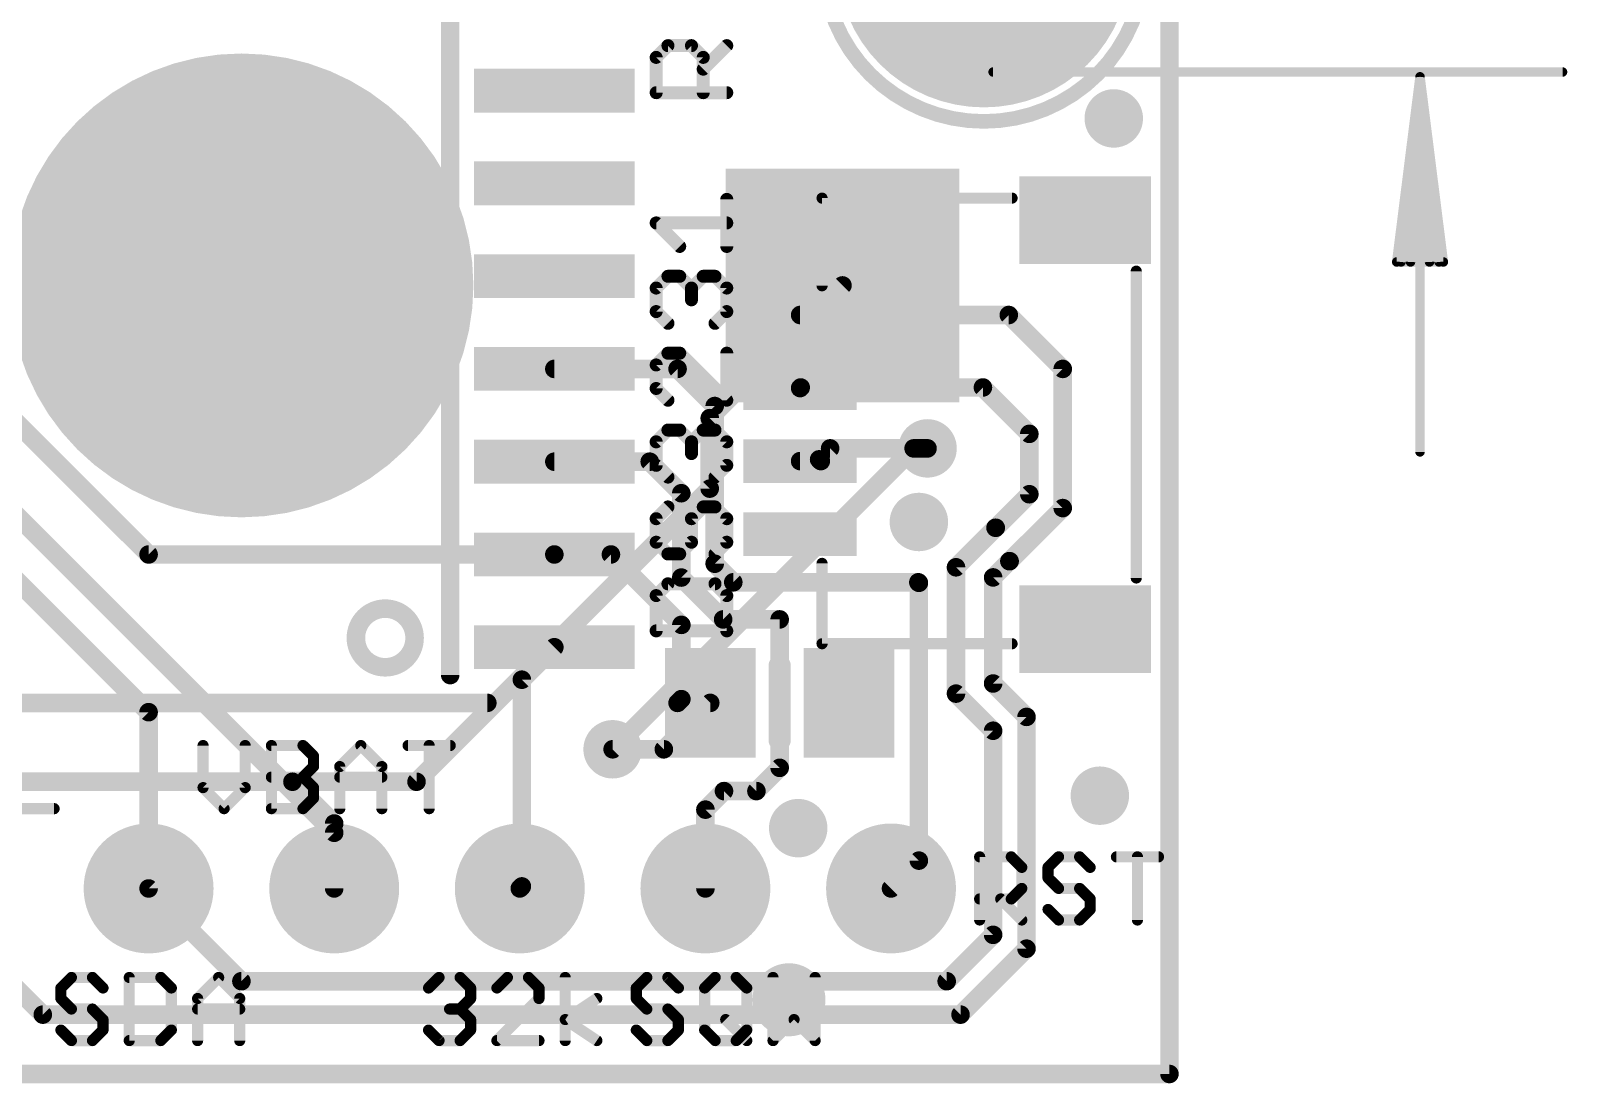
# Model space of a CAD drawing. Extents: x -6.3 to 30.8, y -0.1 to 25.2.
# Drawn here: x 9.82 to 30.84, y -0.13 to 14.28 of the extents above; entities that cross this region are included whole.
import ezdxf

# ---------------------------------------------------------------- set-up
doc = ezdxf.new("R2010")
doc.units = 0
for name, color, linetype in [('1', 12, 'CONTINUOUS'), ('16', 132, 'CONTINUOUS'), ('17', 110, 'CONTINUOUS'), ('18', 110, 'CONTINUOUS'), ('21', 40, 'CONTINUOUS'), ('47', 253, 'CONTINUOUS')]:
    doc.layers.add(name, color=color, linetype=linetype)

# ---------------------------------------------------------------- blocks, each defined once
blk = doc.blocks.new('RECT')
blk.add_solid([(-0.5, -0.5), (0.5, -0.5), (-0.5, 0.5), (0.5, 0.5)])
blk = doc.blocks.new('PIE')
at = {"const_width": 0.5}
blk.add_lwpolyline([(0, -0.25, 1), (0, 0.25, 1), (0, -0.25)], format="xyb", dxfattribs=at)
blk = doc.blocks.new('ROUNDP')
at = {"const_width": 0.5}
blk.add_lwpolyline([(0, -0.25, 1), (0, 0.25, 1), (0, -0.25)], format="xyb", dxfattribs=at)
blk = doc.blocks.new('ROUNDV')
at = {"const_width": 0.5}
blk.add_lwpolyline([(0, -0.25, 1), (0, 0.25, 1), (0, -0.25)], format="xyb", dxfattribs=at)

msp = doc.modelspace()

# ---------------------------------------------------------------- linework, layer by layer
at = {"layer": '1', "const_width": 0.254}
for points in [[(25.4, 17.78), (25.4, 0)], [(20.346, 10.39), (23.2015, 10.39)], [(23.2015, 10.39), (23.9395, 9.652)], [(16.9825, 9.652), (18.669, 9.652)], [(18.669, 9.652), (19.177, 9.144)], [(23.9395, 9.652), (23.9395, 7.747)], [(20.354, 9.398), (20.346, 9.39)], [(22.8473, 9.398), (20.354, 9.398)], [(23.4823, 8.763), (22.8473, 9.398)], [(19.177, 9.144), (19.177, 6.985)], [(11.43, 7.112), (9.525, 9.017)], [(23.4823, 7.9364), (23.4823, 8.763)], [(20.7561, 8.5641), (20.6058, 8.4138)], [(20.7561, 8.5641), (22.0896, 8.5641)], [(8.89, 8.382), (13.97, 3.302)], [(16.9825, 8.382), (18.288, 8.382)], [(18.288, 8.382), (18.7198, 7.9502)], [(20.346, 8.39), (20.6295, 8.39)], [(20.6295, 8.39), (20.6058, 8.4138)], [(18.7198, 7.9502), (18.7198, 6.7956)], [(23.0233, 7.4774), (23.4823, 7.9364)], [(23.9395, 7.747), (23.2127, 7.0202)], [(22.479, 6.9366), (23.0198, 7.4774)], [(23.0198, 7.4774), (23.0233, 7.4774)], [(9.271, 7.112), (11.43, 4.953)], [(16.9825, 7.112), (11.43, 7.112)], [(16.9825, 7.112), (17.7568, 7.112)], [(17.7568, 7.112), (18.7209, 6.1479)], [(19.177, 6.985), (19.431, 6.731)], [(22.479, 5.207), (22.479, 6.9366)], [(23.2092, 7.0202), (22.987, 6.798)], [(23.2127, 7.0202), (23.2092, 7.0202)], [(18.7198, 6.7956), (19.2924, 6.223)], [(19.431, 6.731), (21.964, 6.731)], [(21.971, 6.724), (21.964, 6.731)], [(21.971, 6.724), (21.971, 2.921)], [(22.987, 6.798), (22.987, 5.3456)], [(19.2924, 6.223), (20.066, 6.223)], [(20.066, 6.223), (20.066, 4.191)], [(18.7209, 6.1479), (18.7209, 5.1319)], [(16.9825, 5.842), (16.538, 5.3975)], [(16.538, 5.3975), (16.538, 2.568)], [(22.987, 5.3456), (23.4442, 4.8884)], [(18.7209, 5.1319), (18.669, 5.08)], [(22.987, 4.699), (22.479, 5.207)], [(11.43, 4.953), (11.43, 2.54)], [(19.116, 5.08), (18.481, 4.445)], [(19.116, 5.08), (18.669, 5.08)], [(23.4442, 4.8884), (23.4442, 1.7156)], [(22.987, 1.905), (22.987, 4.699)], [(18.481, 4.445), (17.78, 4.445)], [(20.066, 4.191), (19.7478, 3.8728)], [(19.05, 3.6188), (19.304, 3.8728)], [(19.7478, 3.8728), (19.304, 3.8728)], [(19.05, 2.54), (19.05, 3.6188)], [(13.97, 3.302), (13.97, 2.54)], [(21.971, 2.921), (21.59, 2.54)], [(11.43, 2.54), (12.7, 1.27)], [(16.538, 2.568), (16.51, 2.54)], [(9.9822, 0.8128), (8.89, 1.905)], [(22.352, 1.27), (22.987, 1.905)], [(23.4442, 1.7156), (22.5414, 0.8128)], [(12.7, 1.27), (22.352, 1.27)], [(22.5414, 0.8128), (9.9822, 0.8128)], [(25.4, 0), (0, 0)]]:
    msp.add_lwpolyline(points, dxfattribs=at)
at = {"layer": '1', "const_width": 0.127}
for points in [[(20.346, 10.4535, 1), (20.346, 10.3265)], [(23.2464, 10.4349, 1), (23.1566, 10.3451)], [(23.2015, 10.3265, 1), (23.2015, 10.4535)], [(16.9825, 9.7155, 1), (16.9825, 9.5885)], [(18.7139, 9.6969, 1), (18.6241, 9.6071)], [(18.669, 9.5885, 1), (18.669, 9.7155)], [(24.003, 9.652, 1), (23.876, 9.652)], [(23.8946, 9.6071, 1), (23.9844, 9.6969)], [(20.3011, 9.4349, 1), (20.3909, 9.3451)], [(20.354, 9.4615, 1), (20.354, 9.3345)], [(20.3989, 9.3531, 1), (20.3091, 9.4429)], [(22.8922, 9.4429, 1), (22.8024, 9.3531)], [(22.8473, 9.3345, 1), (22.8473, 9.4615)], [(19.2405, 9.144, 1), (19.1135, 9.144)], [(19.1321, 9.0991, 1), (19.2219, 9.1889)], [(23.5458, 8.763, 1), (23.4188, 8.763)], [(23.4374, 8.7181, 1), (23.5272, 8.8079)], [(20.7561, 8.6276, 1), (20.7561, 8.5006)], [(20.801, 8.5192, 1), (20.7112, 8.609)], [(22.0896, 8.5006, 1), (22.0896, 8.6276)], [(16.9825, 8.4455, 1), (16.9825, 8.3185)], [(18.3329, 8.4269, 1), (18.2431, 8.3371)], [(18.288, 8.3185, 1), (18.288, 8.4455)], [(20.346, 8.4535, 1), (20.346, 8.3265)], [(20.6507, 8.4587, 1), (20.5608, 8.3688)], [(20.5608, 8.4587, 1), (20.6507, 8.3688)], [(20.5846, 8.3451, 1), (20.6744, 8.4349)], [(20.6295, 8.3265, 1), (20.6295, 8.4535)], [(18.7833, 7.9502, 1), (18.6563, 7.9502)], [(18.6749, 7.9053, 1), (18.7647, 7.9951)], [(23.4188, 7.9364, 1), (23.5458, 7.9364)], [(23.5272, 7.8915, 1), (23.4374, 7.9813)], [(23.876, 7.747, 1), (24.003, 7.747)], [(23.9844, 7.7021, 1), (23.8946, 7.7919)], [(23.0198, 7.5409, 1), (23.0198, 7.4139)], [(22.9784, 7.5223, 1), (23.0682, 7.4325)], [(23.0647, 7.4325, 1), (22.9749, 7.5223)], [(23.0233, 7.4139, 1), (23.0233, 7.5409)], [(11.43, 7.1755, 1), (11.43, 7.0485)], [(11.3851, 7.0671, 1), (11.4749, 7.1569)], [(16.9825, 7.1755, 1), (16.9825, 7.0485)], [(16.9825, 7.0485, 1), (16.9825, 7.1755)], [(17.8017, 7.1569, 1), (17.7119, 7.0671)], [(17.7568, 7.0485, 1), (17.7568, 7.1755)], [(19.2219, 7.0299, 1), (19.1321, 6.9401)], [(19.1135, 6.985, 1), (19.2405, 6.985)], [(22.5425, 6.9366, 1), (22.4155, 6.9366)], [(22.4341, 6.9815, 1), (22.5239, 6.8917)], [(23.2092, 7.0837, 1), (23.2092, 6.9567)], [(23.1678, 7.0651, 1), (23.2576, 6.9753)], [(23.2541, 6.9753, 1), (23.1643, 7.0651)], [(23.2127, 6.9567, 1), (23.2127, 7.0837)], [(18.7647, 6.8405, 1), (18.6749, 6.7507)], [(18.6563, 6.7956, 1), (18.7833, 6.7956)], [(19.431, 6.7945, 1), (19.431, 6.6675)], [(19.3861, 6.6861, 1), (19.4759, 6.7759)], [(22.0089, 6.7759, 1), (21.9191, 6.6861)], [(22.0345, 6.724, 1), (21.9075, 6.724)], [(21.9261, 6.6791, 1), (22.0159, 6.7689)], [(21.964, 6.6675, 1), (21.964, 6.7945)], [(23.0505, 6.798, 1), (22.9235, 6.798)], [(22.9421, 6.8429, 1), (23.0319, 6.7531)], [(19.2924, 6.2865, 1), (19.2924, 6.1595)], [(19.2475, 6.1781, 1), (19.3373, 6.2679)], [(20.1295, 6.223, 1), (20.0025, 6.223)], [(20.066, 6.1595, 1), (20.066, 6.2865)], [(18.7844, 6.1479, 1), (18.6574, 6.1479)], [(18.676, 6.103, 1), (18.7658, 6.1928)], [(17.0274, 5.7971, 1), (16.9376, 5.8869)], [(16.6015, 5.3975, 1), (16.4745, 5.3975)], [(16.4931, 5.4424, 1), (16.5829, 5.3526)], [(23.0319, 5.3905, 1), (22.9421, 5.3007)], [(18.7658, 5.087, 1), (18.676, 5.1768)], [(22.5239, 5.2519, 1), (22.4341, 5.1621)], [(22.4155, 5.207, 1), (22.5425, 5.207)], [(22.9235, 5.3456, 1), (23.0505, 5.3456)], [(11.4935, 4.953, 1), (11.3665, 4.953)], [(11.3851, 4.9081, 1), (11.4749, 4.9979)], [(18.669, 5.1435, 1), (18.669, 5.0165)], [(18.6241, 5.1249, 1), (18.7139, 5.0351)], [(18.6574, 5.1319, 1), (18.7844, 5.1319)], [(19.1609, 5.0351, 1), (19.0711, 5.1249)], [(19.116, 5.0165, 1), (19.116, 5.1435)], [(23.5077, 4.8884, 1), (23.3807, 4.8884)], [(23.3993, 4.8435, 1), (23.4891, 4.9333)], [(23.0505, 4.699, 1), (22.9235, 4.699)], [(22.9421, 4.6541, 1), (23.0319, 4.7439)], [(17.78, 4.5085, 1), (17.78, 4.3815)], [(18.4361, 4.4899, 1), (18.5259, 4.4001)], [(18.481, 4.3815, 1), (18.481, 4.5085)], [(20.0025, 4.191, 1), (20.1295, 4.191)], [(20.1109, 4.1461, 1), (20.0211, 4.2359)], [(19.304, 3.9363, 1), (19.304, 3.8093)], [(19.3489, 3.8279, 1), (19.2591, 3.9177)], [(19.7478, 3.8093, 1), (19.7478, 3.9363)], [(19.7029, 3.9177, 1), (19.7927, 3.8279)], [(19.1135, 3.6188, 1), (18.9865, 3.6188)], [(19.0051, 3.6637, 1), (19.0949, 3.5739)], [(14.0335, 3.302, 1), (13.9065, 3.302)], [(13.9251, 3.2571, 1), (14.0149, 3.3469)], [(21.9075, 2.921, 1), (22.0345, 2.921)], [(22.0159, 2.8761, 1), (21.9261, 2.9659)], [(11.4749, 2.5849, 1), (11.3851, 2.4951)], [(11.3665, 2.54, 1), (11.4935, 2.54)], [(13.9065, 2.54, 1), (14.0335, 2.54)], [(16.4651, 2.5849, 1), (16.5549, 2.4951)], [(16.4745, 2.568, 1), (16.6015, 2.568)], [(16.5829, 2.5231, 1), (16.4931, 2.6129)], [(18.9865, 2.54, 1), (19.1135, 2.54)], [(21.5451, 2.5849, 1), (21.6349, 2.4951)], [(22.9235, 1.905, 1), (23.0505, 1.905)], [(23.0319, 1.8601, 1), (22.9421, 1.9499)], [(23.3807, 1.7156, 1), (23.5077, 1.7156)], [(23.4891, 1.6707, 1), (23.3993, 1.7605)], [(12.7, 1.3335, 1), (12.7, 1.2065)], [(12.6551, 1.2251, 1), (12.7449, 1.3149)], [(22.3071, 1.3149, 1), (22.3969, 1.2251)], [(22.352, 1.2065, 1), (22.352, 1.3335)], [(9.9822, 0.8763, 1), (9.9822, 0.7493)], [(9.9373, 0.7679, 1), (10.0271, 0.8577)], [(22.4965, 0.8577, 1), (22.5863, 0.7679)], [(22.5414, 0.7493, 1), (22.5414, 0.8763)], [(25.3365, 0, 1), (25.4635, 0)], [(25.4, -0.0635, 1), (25.4, 0.0635)]]:
    msp.add_lwpolyline(points, format="xyb", dxfattribs=at)
at = {"layer": '16', "const_width": 0.254}
for points in [[(25.4, 17.78), (25.4, 0)], [(20.9254, 10.795), (19.1091, 8.9787)], [(19.1091, 8.9787), (19.1091, 8.0133)], [(21.8991, 8.5641), (17.78, 4.445)], [(22.0896, 8.5641), (21.8991, 8.5641)], [(19.1091, 8.0133), (15.0964, 4.0005)], [(9.3345, 4.0005), (13.3985, 4.0005)], [(13.3985, 4.0005), (13.97, 3.429)], [(15.0964, 4.0005), (13.3985, 4.0005)], [(13.97, 3.429), (13.97, 2.54)], [(25.4, 0), (0, 0)]]:
    msp.add_lwpolyline(points, dxfattribs=at)
at = {"layer": '16', "const_width": 0.127}
for points in [[(20.9703, 10.7501, 1), (20.8805, 10.8399)], [(19.1726, 8.9787, 1), (19.0456, 8.9787)], [(19.0642, 9.0236, 1), (19.154, 8.9338)], [(21.8991, 8.6276, 1), (21.8991, 8.5006)], [(21.944, 8.5192, 1), (21.8542, 8.609)], [(22.0896, 8.5006, 1), (22.0896, 8.6276)], [(19.0456, 8.0133, 1), (19.1726, 8.0133)], [(19.154, 7.9684, 1), (19.0642, 8.0582)], [(17.7351, 4.4899, 1), (17.8249, 4.4001)], [(13.4434, 4.0454, 1), (13.3536, 3.9556)], [(13.3985, 4.064, 1), (13.3985, 3.937)], [(13.3985, 3.937, 1), (13.3985, 4.064)], [(15.0515, 4.0454, 1), (15.1413, 3.9556)], [(15.0964, 3.937, 1), (15.0964, 4.064)], [(14.0335, 3.429, 1), (13.9065, 3.429)], [(13.9251, 3.3841, 1), (14.0149, 3.4739)], [(13.9065, 2.54, 1), (14.0335, 2.54)], [(25.3365, 0, 1), (25.4635, 0)], [(25.4, -0.0635, 1), (25.4, 0.0635)]]:
    msp.add_lwpolyline(points, format="xyb", dxfattribs=at)
at = {"layer": '21'}
for points, const_width in [([(22.86, 13.04, 1), (22.86, 17.44, 1), (22.86, 13.04)], 0.2), ([(18.5371, 14.1218, 1), (18.5371, 14.0329)], 0.0889), ([(18.5685, 14.0459, 1), (18.5057, 14.1088)], 0.0889), ([(18.8905, 14.1088, 1), (18.8277, 14.0459)], 0.0889), ([(18.8591, 14.0329, 1), (18.8591, 14.1218)], 0.0889), ([(19.3735, 14.0459, 1), (19.3107, 14.1088)], 0.0889), ([(18.3446, 13.9478, 1), (18.4075, 13.8849)], 0.0889), ([(18.4205, 13.9163, 1), (18.3316, 13.9163)], 0.0889), ([(19.0645, 13.9163, 1), (18.9756, 13.9163)], 0.0889), ([(18.9887, 13.8849, 1), (19.0515, 13.9478)], 0.0889), ([(18.9887, 13.7868, 1), (19.0515, 13.7239)], 0.0889), ([(18.3761, 13.4778, 1), (18.3761, 13.3889)], 0.0889), ([(18.3316, 13.4333, 1), (18.4205, 13.4333)], 0.0889), ([(18.9756, 13.4333, 1), (19.0645, 13.4333)], 0.0889), ([(19.3421, 13.3889, 1), (19.3421, 13.4778)], 0.0889), ([(19.3866, 11.9724, 1), (19.2977, 11.9724)], 0.0889), ([(20.6841, 11.99, 1), (20.6079, 11.99)], 0.0762), ([(20.646, 12.0281, 1), (20.646, 11.9519)], 0.0762), ([(23.246, 11.9519, 1), (23.246, 12.0281)], 0.0762), ([(18.4075, 11.6818, 1), (18.3446, 11.619)], 0.0889), ([(18.3761, 11.6949, 1), (18.3761, 11.606)], 0.0889), ([(19.3421, 11.606, 1), (19.3421, 11.6949)], 0.0889), ([(18.6667, 11.297, 1), (18.7295, 11.3598)], 0.0889), ([(19.2977, 11.3284, 1), (19.3866, 11.3284)], 0.0889), ([(18.5371, 10.9644, 1), (18.5371, 10.8755)], 0.0889), ([(18.5685, 10.8885, 1), (18.5057, 10.9514)], 0.0889), ([(18.7295, 10.9514, 1), (18.6667, 10.8885)], 0.0889), ([(18.6981, 10.8755, 1), (18.6981, 10.9644)], 0.0889), ([(19.0201, 10.9644, 1), (19.0201, 10.8755)], 0.0889), ([(19.0515, 10.8885, 1), (18.9887, 10.9514)], 0.0889), ([(19.2125, 10.9514, 1), (19.1497, 10.8885)], 0.0889), ([(19.1811, 10.8755, 1), (19.1811, 10.9644)], 0.0889), ([(24.9841, 10.99, 1), (24.9079, 10.99)], 0.0762), ([(18.3446, 10.7904, 1), (18.4075, 10.7275)], 0.0889), ([(18.4205, 10.759, 1), (18.3316, 10.759)], 0.0889), ([(18.9035, 10.759, 1), (18.8146, 10.759)], 0.0889), ([(18.8277, 10.7904, 1), (18.8905, 10.7275)], 0.0889), ([(18.8277, 10.7275, 1), (18.8905, 10.7904)], 0.0889), ([(19.3866, 10.759, 1), (19.2977, 10.759)], 0.0889), ([(19.3107, 10.7275, 1), (19.3735, 10.7904)], 0.0889), ([(20.6079, 10.79, 1), (20.6841, 10.79)], 0.0762), ([(18.4075, 10.4684, 1), (18.3446, 10.4055)], 0.0889), ([(18.8146, 10.5979, 1), (18.9035, 10.5979)], 0.0889), ([(19.3735, 10.4055, 1), (19.3107, 10.4684)], 0.0889), ([(18.3316, 10.4369, 1), (18.4205, 10.4369)], 0.0889), ([(18.5057, 10.2445, 1), (18.5685, 10.3074)], 0.0889), ([(19.1497, 10.3074, 1), (19.2125, 10.2445)], 0.0889), ([(19.2977, 10.4369, 1), (19.3866, 10.4369)], 0.0889), ([(18.5371, 9.9119, 1), (18.5371, 9.823)], 0.0889), ([(18.5685, 9.8361, 1), (18.5057, 9.8989)], 0.0889), ([(18.7295, 9.8989, 1), (18.6667, 9.8361)], 0.0889), ([(18.6981, 9.823, 1), (18.6981, 9.9119)], 0.0889), ([(19.3866, 9.8675, 1), (19.2977, 9.8675)], 0.0889), ([(18.4205, 9.7065, 1), (18.3316, 9.7065)], 0.0889), ([(18.3446, 9.7379, 1), (18.4075, 9.6751)], 0.0889), ([(18.4075, 9.4159, 1), (18.3446, 9.3531)], 0.0889), ([(18.3316, 9.3845, 1), (18.4205, 9.3845)], 0.0889), ([(18.5057, 9.1921, 1), (18.5685, 9.2549)], 0.0889), ([(19.2977, 9.2235, 1), (19.3866, 9.2235)], 0.0889), ([(19.3107, 9.1921, 1), (19.3735, 9.2549)], 0.0889), ([(18.5371, 8.8595, 1), (18.5371, 8.7706)], 0.0889), ([(18.5685, 8.7836, 1), (18.5057, 8.8465)], 0.0889), ([(18.7295, 8.8465, 1), (18.6667, 8.7836)], 0.0889), ([(18.6981, 8.7706, 1), (18.6981, 8.8595)], 0.0889), ([(19.0201, 8.8595, 1), (19.0201, 8.7706)], 0.0889), ([(19.0515, 8.7836, 1), (18.9887, 8.8465)], 0.0889), ([(19.2125, 8.8465, 1), (19.1497, 8.7836)], 0.0889), ([(19.1811, 8.7706, 1), (19.1811, 8.8595)], 0.0889), ([(18.3446, 8.6855, 1), (18.4075, 8.6226)], 0.0889), ([(18.4205, 8.654, 1), (18.3316, 8.654)], 0.0889), ([(18.9035, 8.654, 1), (18.8146, 8.654)], 0.0889), ([(18.8277, 8.6855, 1), (18.8905, 8.6226)], 0.0889), ([(18.8277, 8.6226, 1), (18.8905, 8.6855)], 0.0889), ([(19.3866, 8.654, 1), (19.2977, 8.654)], 0.0889), ([(19.3107, 8.6226, 1), (19.3735, 8.6855)], 0.0889), ([(18.4075, 8.3635, 1), (18.3446, 8.3006)], 0.0889), ([(18.8146, 8.493, 1), (18.9035, 8.493)], 0.0889), ([(19.3735, 8.3006, 1), (19.3107, 8.3635)], 0.0889), ([(18.3316, 8.332, 1), (18.4205, 8.332)], 0.0889), ([(18.5057, 8.1396, 1), (18.5685, 8.2025)], 0.0889), ([(19.1497, 8.2025, 1), (19.2125, 8.1396)], 0.0889), ([(19.2977, 8.332, 1), (19.3866, 8.332)], 0.0889), ([(18.5685, 7.7311, 1), (18.5057, 7.794)], 0.0889), ([(19.0201, 7.807, 1), (19.0201, 7.7181)], 0.0889), ([(19.0515, 7.7311, 1), (18.9887, 7.794)], 0.0889), ([(19.2125, 7.794, 1), (19.1497, 7.7311)], 0.0889), ([(19.1811, 7.7181, 1), (19.1811, 7.807)], 0.0889), ([(18.3446, 7.633, 1), (18.4075, 7.5701)], 0.0889), ([(18.4205, 7.6016, 1), (18.3316, 7.6016)], 0.0889), ([(18.9035, 7.6016, 1), (18.8146, 7.6016)], 0.0889), ([(18.8277, 7.633, 1), (18.8905, 7.5701)], 0.0889), ([(19.3866, 7.6016, 1), (19.2977, 7.6016)], 0.0889), ([(19.3107, 7.5701, 1), (19.3735, 7.633)], 0.0889), ([(18.4075, 7.311, 1), (18.3446, 7.2481)], 0.0889), ([(18.8905, 7.2481, 1), (18.8277, 7.311)], 0.0889), ([(19.3735, 7.2481, 1), (19.3107, 7.311)], 0.0889), ([(18.3316, 7.2796, 1), (18.4205, 7.2796)], 0.0889), ([(18.5371, 7.163, 1), (18.5371, 7.0741)], 0.0889), ([(18.5057, 7.0871, 1), (18.5685, 7.15)], 0.0889), ([(18.6667, 7.15, 1), (18.7295, 7.0871)], 0.0889), ([(18.6981, 7.0741, 1), (18.6981, 7.163)], 0.0889), ([(18.8146, 7.2796, 1), (18.9035, 7.2796)], 0.0889), ([(19.1497, 7.15, 1), (19.2125, 7.0871)], 0.0889), ([(19.2977, 7.2796, 1), (19.3866, 7.2796)], 0.0889), ([(20.6841, 6.99, 1), (20.6079, 6.99)], 0.0762), ([(18.5371, 6.7546, 1), (18.5371, 6.6657)], 0.0889), ([(18.5685, 6.6787, 1), (18.5057, 6.7415)], 0.0889), ([(19.2125, 6.7415, 1), (19.1497, 6.6787)], 0.0889), ([(19.1811, 6.6657, 1), (19.1811, 6.7546)], 0.0889), ([(24.9079, 6.79, 1), (24.9841, 6.79)], 0.0762), ([(18.4205, 6.5491, 1), (18.3316, 6.5491)], 0.0889), ([(18.3446, 6.5805, 1), (18.4075, 6.5177)], 0.0889), ([(19.3866, 6.5491, 1), (19.2977, 6.5491)], 0.0889), ([(19.3107, 6.5177, 1), (19.3735, 6.5805)], 0.0889), ([(14.6685, 5.5674, 1), (14.6685, 6.3706, 1), (14.6685, 5.5674)], 0.254), ([(18.3761, 6.1106, 1), (18.3761, 6.0217)], 0.0889), ([(18.3316, 6.0661, 1), (18.4205, 6.0661)], 0.0889), ([(19.2977, 6.0661, 1), (19.3866, 6.0661)], 0.0889), ([(19.3421, 6.0217, 1), (19.3421, 6.1106)], 0.0889), ([(20.646, 5.9281, 1), (20.646, 5.8519)], 0.0762), ([(20.6079, 5.89, 1), (20.6841, 5.89)], 0.0762), ([(23.246, 5.8519, 1), (23.246, 5.9281)], 0.0762), ([(20.1422, 5.588, 1), (19.9898, 5.588)], 0.1524), ([(15.494, 5.461, 1), (15.621, 5.461)], 0.127), ([(16.0655, 5.0165, 1), (16.0655, 5.1435)], 0.127), ([(19.9898, 4.572, 1), (20.1422, 4.572)], 0.1524), ([(12.2133, 4.4965, 1), (12.1371, 4.4965)], 0.0762), ([(12.7895, 4.4965, 1), (12.7133, 4.4965)], 0.0762), ([(13.1488, 4.4965, 1), (13.0726, 4.4965)], 0.0762), ([(13.1107, 4.5346, 1), (13.1107, 4.4584)], 0.0762), ([(13.5698, 4.5235, 1), (13.5159, 4.4696)], 0.0762), ([(13.5429, 4.4584, 1), (13.5429, 4.5346)], 0.0762), ([(13.725, 4.3525, 1), (13.6488, 4.3525)], 0.0762), ([(13.66, 4.3255, 1), (13.7138, 4.3794)], 0.0762), ([(14.3613, 4.5235, 1), (14.3074, 4.4696)], 0.0762), ([(14.3613, 4.4696, 1), (14.3074, 4.5235)], 0.0762), ([(14.9817, 4.5346, 1), (14.9817, 4.4584)], 0.0762), ([(15.3079, 4.4965, 1), (15.2317, 4.4965)], 0.0762), ([(15.5579, 4.4584, 1), (15.5579, 4.5346)], 0.0762), ([(13.6488, 4.2084, 1), (13.725, 4.2084)], 0.0762), ([(13.7138, 4.1815, 1), (13.66, 4.2354)], 0.0762), ([(14.0843, 4.2084, 1), (14.0081, 4.2084)], 0.0762), ([(14.0193, 4.2354, 1), (14.0731, 4.1815)], 0.0762), ([(14.6605, 4.2084, 1), (14.5843, 4.2084)], 0.0762), ([(14.5955, 4.1815, 1), (14.6494, 4.2354)], 0.0762), ([(12.2021, 3.9473, 1), (12.1482, 3.8934)], 0.0762), ([(12.7783, 3.8934, 1), (12.7244, 3.9473)], 0.0762), ([(13.1107, 4.1025, 1), (13.1107, 4.0263)], 0.0762), ([(13.5698, 4.0913, 1), (13.5159, 4.0374)], 0.0762), ([(13.5159, 4.0913, 1), (13.5698, 4.0374)], 0.0762), ([(13.5429, 4.0263, 1), (13.5429, 4.1025)], 0.0762), ([(13.725, 3.9203, 1), (13.6488, 3.9203)], 0.0762), ([(14.0462, 4.1025, 1), (14.0462, 4.0263)], 0.0762), ([(14.6224, 4.0263, 1), (14.6224, 4.1025)], 0.0762), ([(12.1371, 3.9203, 1), (12.2133, 3.9203)], 0.0762), ([(12.7133, 3.9203, 1), (12.7895, 3.9203)], 0.0762), ([(13.6488, 3.7763, 1), (13.725, 3.7763)], 0.0762), ([(13.66, 3.8934, 1), (13.7138, 3.9473)], 0.0762), ([(13.7138, 3.7493, 1), (13.66, 3.8032)], 0.0762), ([(10.1372, 3.5941, 1), (10.1372, 3.6703)], 0.0762), ([(12.4363, 3.6591, 1), (12.4902, 3.6053)], 0.0762), ([(12.4363, 3.6053, 1), (12.4902, 3.6591)], 0.0762), ([(13.1107, 3.6703, 1), (13.1107, 3.5941)], 0.0762), ([(13.0726, 3.6322, 1), (13.1488, 3.6322)], 0.0762), ([(13.5159, 3.6591, 1), (13.5698, 3.6053)], 0.0762), ([(13.5429, 3.5941, 1), (13.5429, 3.6703)], 0.0762), ([(14.0081, 3.6322, 1), (14.0843, 3.6322)], 0.0762), ([(14.5843, 3.6322, 1), (14.6605, 3.6322)], 0.0762), ([(15.2317, 3.6322, 1), (15.3079, 3.6322)], 0.0762), ([(22.841, 2.9725, 1), (22.7648, 2.9725)], 0.0762), ([(22.8029, 3.0106, 1), (22.8029, 2.9344)], 0.0762), ([(23.262, 2.9995, 1), (23.2081, 2.9456)], 0.0762), ([(23.2351, 2.9344, 1), (23.2351, 3.0106)], 0.0762), ([(23.8825, 3.0106, 1), (23.8825, 2.9344)], 0.0762), ([(23.9094, 2.9456, 1), (23.8556, 2.9995)], 0.0762), ([(24.1976, 2.9995, 1), (24.1437, 2.9456)], 0.0762), ([(24.1706, 2.9344, 1), (24.1706, 3.0106)], 0.0762), ([(24.674, 3.0106, 1), (24.674, 2.9344)], 0.0762), ([(25.0002, 2.9725, 1), (24.924, 2.9725)], 0.0762), ([(25.2502, 2.9344, 1), (25.2502, 3.0106)], 0.0762), ([(23.4172, 2.8285, 1), (23.341, 2.8285)], 0.0762), ([(23.3522, 2.8015, 1), (23.4061, 2.8554)], 0.0762), ([(23.7765, 2.8285, 1), (23.7003, 2.8285)], 0.0762), ([(23.7115, 2.8554, 1), (23.7654, 2.8015)], 0.0762), ([(23.7654, 2.7114, 1), (23.7115, 2.6575)], 0.0762), ([(24.2877, 2.8015, 1), (24.3416, 2.8554)], 0.0762), ([(23.341, 2.5404, 1), (23.4172, 2.5404)], 0.0762), ([(23.4061, 2.5134, 1), (23.3522, 2.5673)], 0.0762), ([(23.7003, 2.6844, 1), (23.7765, 2.6844)], 0.0762), ([(23.8825, 2.5785, 1), (23.8825, 2.5023)], 0.0762), ([(23.8556, 2.5134, 1), (23.9094, 2.5673)], 0.0762), ([(24.1976, 2.5673, 1), (24.1437, 2.5134)], 0.0762), ([(24.1706, 2.5023, 1), (24.1706, 2.5785)], 0.0762), ([(22.8029, 2.4344, 1), (22.8029, 2.3582)], 0.0762), ([(23.118, 2.4233, 1), (23.0641, 2.3694)], 0.0762), ([(23.2081, 2.4233, 1), (23.262, 2.3694)], 0.0762), ([(23.2351, 2.3582, 1), (23.2351, 2.4344)], 0.0762), ([(23.7654, 2.2792, 1), (23.7115, 2.2253)], 0.0762), ([(24.3528, 2.3963, 1), (24.2766, 2.3963)], 0.0762), ([(24.2877, 2.3694, 1), (24.3416, 2.4233)], 0.0762), ([(24.3416, 2.2253, 1), (24.2877, 2.2792)], 0.0762), ([(22.7648, 2.1082, 1), (22.841, 2.1082)], 0.0762), ([(23.3522, 2.0813, 1), (23.4061, 2.1351)], 0.0762), ([(23.8825, 2.1463, 1), (23.8825, 2.0701)], 0.0762), ([(23.8556, 2.0813, 1), (23.9094, 2.1351)], 0.0762), ([(24.1437, 2.1351, 1), (24.1976, 2.0813)], 0.0762), ([(24.1706, 2.0701, 1), (24.1706, 2.1463)], 0.0762), ([(24.2766, 2.2523, 1), (24.3528, 2.2523)], 0.0762), ([(24.924, 2.1082, 1), (25.0002, 2.1082)], 0.0762), ([(10.374, 1.3596, 1), (10.374, 1.2834)], 0.0762), ([(10.4009, 1.2946, 1), (10.347, 1.3485)], 0.0762), ([(10.689, 1.3485, 1), (10.6351, 1.2946)], 0.0762), ([(10.6621, 1.2834, 1), (10.6621, 1.3596)], 0.0762), ([(11.2035, 1.3215, 1), (11.1273, 1.3215)], 0.0762), ([(11.1654, 1.3596, 1), (11.1654, 1.2834)], 0.0762), ([(11.6246, 1.3485, 1), (11.5707, 1.2946)], 0.0762), ([(11.5976, 1.2834, 1), (11.5976, 1.3596)], 0.0762), ([(12.416, 1.3485, 1), (12.3621, 1.2946)], 0.0762), ([(12.416, 1.2946, 1), (12.3621, 1.3485)], 0.0762), ([(15.4049, 1.3596, 1), (15.4049, 1.2834)], 0.0762), ([(15.4319, 1.2946, 1), (15.378, 1.3485)], 0.0762), ([(15.72, 1.3485, 1), (15.6661, 1.2946)], 0.0762), ([(15.6931, 1.2834, 1), (15.6931, 1.3596)], 0.0762), ([(16.3405, 1.3596, 1), (16.3405, 1.2834)], 0.0762), ([(16.3674, 1.2946, 1), (16.3135, 1.3485)], 0.0762), ([(16.6555, 1.3485, 1), (16.6016, 1.2946)], 0.0762), ([(16.6286, 1.2834, 1), (16.6286, 1.3596)], 0.0762), ([(17.17, 1.3215, 1), (17.0938, 1.3215)], 0.0762), ([(18.248, 1.3596, 1), (18.248, 1.2834)], 0.0762), ([(18.2749, 1.2946, 1), (18.221, 1.3485)], 0.0762), ([(18.563, 1.3485, 1), (18.5091, 1.2946)], 0.0762), ([(18.5361, 1.2834, 1), (18.5361, 1.3596)], 0.0762), ([(19.1835, 1.3596, 1), (19.1835, 1.2834)], 0.0762), ([(19.2104, 1.2946, 1), (19.1566, 1.3485)], 0.0762), ([(19.4986, 1.3485, 1), (19.4447, 1.2946)], 0.0762), ([(19.4716, 1.2834, 1), (19.4716, 1.3596)], 0.0762), ([(20.0131, 1.3215, 1), (19.9369, 1.3215)], 0.0762), ([(20.5893, 1.3215, 1), (20.5131, 1.3215)], 0.0762), ([(10.268, 1.1775, 1), (10.1918, 1.1775)], 0.0762), ([(10.203, 1.2044, 1), (10.2569, 1.1505)], 0.0762), ([(10.2569, 1.0604, 1), (10.203, 1.0065)], 0.0762), ([(10.1918, 1.0334, 1), (10.268, 1.0334)], 0.0762), ([(10.7792, 1.1505, 1), (10.8331, 1.2044)], 0.0762), ([(11.7798, 1.1775, 1), (11.7036, 1.1775)], 0.0762), ([(11.7147, 1.1505, 1), (11.7686, 1.2044)], 0.0762), ([(12.074, 1.0604, 1), (12.1279, 1.0065)], 0.0762), ([(12.1391, 1.0334, 1), (12.0629, 1.0334)], 0.0762), ([(12.7153, 1.0334, 1), (12.6391, 1.0334)], 0.0762), ([(12.6502, 1.0065, 1), (12.7041, 1.0604)], 0.0762), ([(15.2339, 1.2044, 1), (15.2878, 1.1505)], 0.0762), ([(15.8752, 1.1775, 1), (15.799, 1.1775)], 0.0762), ([(15.799, 1.0334, 1), (15.8752, 1.0334)], 0.0762), ([(15.8102, 1.1505, 1), (15.864, 1.2044)], 0.0762), ([(15.864, 1.0065, 1), (15.8102, 1.0604)], 0.0762), ([(16.1695, 1.2044, 1), (16.2233, 1.1505)], 0.0762), ([(16.8107, 1.1775, 1), (16.7345, 1.1775)], 0.0762), ([(16.7345, 1.0334, 1), (16.8107, 1.0334)], 0.0762), ([(16.7457, 1.1505, 1), (16.7996, 1.2044)], 0.0762), ([(16.7996, 1.0065, 1), (16.7457, 1.0604)], 0.0762), ([(17.5852, 1.0017, 1), (17.543, 1.0651)], 0.0762), ([(18.142, 1.1775, 1), (18.0658, 1.1775)], 0.0762), ([(18.077, 1.2044, 1), (18.1309, 1.1505)], 0.0762), ([(18.1309, 1.0604, 1), (18.077, 1.0065)], 0.0762), ([(18.0658, 1.0334, 1), (18.142, 1.0334)], 0.0762), ([(18.6532, 1.1505, 1), (18.7071, 1.2044)], 0.0762), ([(19.0775, 1.1775, 1), (19.0013, 1.1775)], 0.0762), ([(19.0125, 1.2044, 1), (19.0664, 1.1505)], 0.0762), ([(19.6538, 1.1775, 1), (19.5776, 1.1775)], 0.0762), ([(19.5887, 1.1505, 1), (19.6426, 1.2044)], 0.0762), ([(10.374, 0.9275, 1), (10.374, 0.8513)], 0.0762), ([(10.347, 0.8624, 1), (10.4009, 0.9163)], 0.0762), ([(10.689, 0.9163, 1), (10.6351, 0.8624)], 0.0762), ([(10.6621, 0.8513, 1), (10.6621, 0.9275)], 0.0762), ([(12.101, 0.9275, 1), (12.101, 0.8513)], 0.0762), ([(12.6772, 0.8513, 1), (12.6772, 0.9275)], 0.0762), ([(15.549, 0.9275, 1), (15.549, 0.8513)], 0.0762), ([(15.72, 0.9163, 1), (15.6661, 0.8624)], 0.0762), ([(15.6661, 0.9163, 1), (15.72, 0.8624)], 0.0762), ([(15.6931, 0.8513, 1), (15.6931, 0.9275)], 0.0762), ([(18.248, 0.9275, 1), (18.248, 0.8513)], 0.0762), ([(18.221, 0.8624, 1), (18.2749, 0.9163)], 0.0762), ([(18.563, 0.9163, 1), (18.5091, 0.8624)], 0.0762), ([(18.5361, 0.8513, 1), (18.5361, 0.9275)], 0.0762), ([(10.2569, 0.6282, 1), (10.203, 0.5743)], 0.0762), ([(10.8442, 0.7453, 1), (10.768, 0.7453)], 0.0762), ([(10.768, 0.6013, 1), (10.8442, 0.6013)], 0.0762), ([(10.7792, 0.7184, 1), (10.8331, 0.7723)], 0.0762), ([(10.8331, 0.5743, 1), (10.7792, 0.6282)], 0.0762), ([(11.7036, 0.6013, 1), (11.7798, 0.6013)], 0.0762), ([(11.7686, 0.5743, 1), (11.7147, 0.6282)], 0.0762), ([(15.2878, 0.6282, 1), (15.2339, 0.5743)], 0.0762), ([(15.8752, 0.7453, 1), (15.799, 0.7453)], 0.0762), ([(15.799, 0.6013, 1), (15.8752, 0.6013)], 0.0762), ([(15.8102, 0.7184, 1), (15.864, 0.7723)], 0.0762), ([(15.864, 0.5743, 1), (15.8102, 0.6282)], 0.0762), ([(17.1531, 0.777, 1), (17.1108, 0.7136)], 0.0762), ([(17.1108, 0.777, 1), (17.1531, 0.7136)], 0.0762), ([(18.1309, 0.6282, 1), (18.077, 0.5743)], 0.0762), ([(18.7182, 0.7453, 1), (18.642, 0.7453)], 0.0762), ([(18.642, 0.6013, 1), (18.7182, 0.6013)], 0.0762), ([(18.6532, 0.7184, 1), (18.7071, 0.7723)], 0.0762), ([(18.7071, 0.5743, 1), (18.6532, 0.6282)], 0.0762), ([(19.0664, 0.6282, 1), (19.0125, 0.5743)], 0.0762), ([(19.0013, 0.6013, 1), (19.0775, 0.6013)], 0.0762), ([(19.3545, 0.7723, 1), (19.3006, 0.7184)], 0.0762), ([(19.5776, 0.6013, 1), (19.6538, 0.6013)], 0.0762), ([(19.6426, 0.5743, 1), (19.5887, 0.6282)], 0.0762), ([(20.29, 0.7723, 1), (20.2361, 0.7184)], 0.0762), ([(20.29, 0.7184, 1), (20.2361, 0.7723)], 0.0762), ([(10.374, 0.4953, 1), (10.374, 0.4191)], 0.0762), ([(10.347, 0.4303, 1), (10.4009, 0.4841)], 0.0762), ([(10.6351, 0.4841, 1), (10.689, 0.4303)], 0.0762), ([(10.6621, 0.4191, 1), (10.6621, 0.4953)], 0.0762), ([(11.1654, 0.4953, 1), (11.1654, 0.4191)], 0.0762), ([(11.1273, 0.4572, 1), (11.2035, 0.4572)], 0.0762), ([(11.5707, 0.4841, 1), (11.6246, 0.4303)], 0.0762), ([(11.5976, 0.4191, 1), (11.5976, 0.4953)], 0.0762), ([(12.0629, 0.4572, 1), (12.1391, 0.4572)], 0.0762), ([(12.6391, 0.4572, 1), (12.7153, 0.4572)], 0.0762), ([(15.4049, 0.4953, 1), (15.4049, 0.4191)], 0.0762), ([(15.378, 0.4303, 1), (15.4319, 0.4841)], 0.0762), ([(15.6661, 0.4841, 1), (15.72, 0.4303)], 0.0762), ([(15.6931, 0.4191, 1), (15.6931, 0.4953)], 0.0762), ([(16.1964, 0.4953, 1), (16.1964, 0.4191)], 0.0762), ([(16.1695, 0.4841, 1), (16.2233, 0.4303)], 0.0762), ([(16.7726, 0.4191, 1), (16.7726, 0.4953)], 0.0762), ([(17.0938, 0.4572, 1), (17.17, 0.4572)], 0.0762), ([(17.543, 0.4255, 1), (17.5852, 0.4889)], 0.0762), ([(18.248, 0.4953, 1), (18.248, 0.4191)], 0.0762), ([(18.221, 0.4303, 1), (18.2749, 0.4841)], 0.0762), ([(18.5091, 0.4841, 1), (18.563, 0.4303)], 0.0762), ([(18.5361, 0.4191, 1), (18.5361, 0.4953)], 0.0762), ([(19.1835, 0.4953, 1), (19.1835, 0.4191)], 0.0762), ([(19.1566, 0.4303, 1), (19.2104, 0.4841)], 0.0762), ([(19.4447, 0.4841, 1), (19.4986, 0.4303)], 0.0762), ([(19.4716, 0.4191, 1), (19.4716, 0.4953)], 0.0762), ([(19.5887, 0.4303, 1), (19.6426, 0.4841)], 0.0762), ([(19.948, 0.4841, 1), (20.0019, 0.4303)], 0.0762), ([(19.9369, 0.4572, 1), (20.0131, 0.4572)], 0.0762), ([(20.5131, 0.4572, 1), (20.5893, 0.4572)], 0.0762), ([(20.5242, 0.4303, 1), (20.5781, 0.4841)], 0.0762)]:
    msp.add_lwpolyline(points, format="xyb", dxfattribs=dict(at, const_width=const_width))
for points, const_width in [([(15.5575, 5.461), (15.5575, 15.113)], 0.254), ([(18.3761, 13.9163), (18.5371, 14.0773)], 0.1778), ([(18.5371, 14.0773), (18.8591, 14.0773)], 0.1778), ([(18.8591, 14.0773), (19.0201, 13.9163)], 0.1778), ([(19.0201, 13.7553), (19.3421, 14.0773)], 0.1778), ([(18.3761, 13.4333), (18.3761, 13.9163)], 0.1778), ([(19.0201, 13.9163), (19.0201, 13.4333)], 0.1778), ([(19.3421, 13.4333), (18.3761, 13.4333)], 0.1778), ([(19.3421, 11.3284), (19.3421, 11.9724)], 0.1778), ([(20.646, 10.79), (20.646, 11.99)], 0.1524), ([(20.646, 11.99), (23.246, 11.99)], 0.1524), ([(18.6981, 11.3284), (18.3761, 11.6504)], 0.1778), ([(18.3761, 11.6504), (19.3421, 11.6504)], 0.1778), ([(18.3761, 10.759), (18.5371, 10.92)], 0.1778), ([(18.5371, 10.92), (18.6981, 10.92)], 0.1778), ([(18.6981, 10.92), (18.8591, 10.759)], 0.1778), ([(18.8591, 10.759), (19.0201, 10.92)], 0.1778), ([(19.0201, 10.92), (19.1811, 10.92)], 0.1778), ([(19.1811, 10.92), (19.3421, 10.759)], 0.1778), ([(24.946, 6.79), (24.946, 10.99)], 0.1524), ([(18.3761, 10.4369), (18.3761, 10.759)], 0.1778), ([(18.8591, 10.759), (18.8591, 10.5979)], 0.1778), ([(19.3421, 10.759), (19.3421, 10.4369)], 0.1778), ([(18.5371, 10.2759), (18.3761, 10.4369)], 0.1778), ([(19.3421, 10.4369), (19.1811, 10.2759)], 0.1778), ([(18.5371, 9.8675), (18.3761, 9.7065)], 0.1778), ([(18.6981, 9.8675), (18.5371, 9.8675)], 0.1778), ([(19.3421, 9.2235), (18.6981, 9.8675)], 0.1778), ([(19.3421, 9.8675), (19.3421, 9.2235)], 0.1778), ([(18.3761, 9.7065), (18.3761, 9.3845)], 0.1778), ([(18.3761, 9.3845), (18.5371, 9.2235)], 0.1778), ([(18.3761, 8.654), (18.5371, 8.815)], 0.1778), ([(18.5371, 8.815), (18.6981, 8.815)], 0.1778), ([(18.6981, 8.815), (18.8591, 8.654)], 0.1778), ([(18.8591, 8.654), (19.0201, 8.815)], 0.1778), ([(19.0201, 8.815), (19.1811, 8.815)], 0.1778), ([(19.1811, 8.815), (19.3421, 8.654)], 0.1778), ([(18.3761, 8.332), (18.3761, 8.654)], 0.1778), ([(18.8591, 8.654), (18.8591, 8.493)], 0.1778), ([(19.3421, 8.654), (19.3421, 8.332)], 0.1778), ([(18.5371, 8.171), (18.3761, 8.332)], 0.1778), ([(19.3421, 8.332), (19.1811, 8.171)], 0.1778), ([(18.5371, 7.7626), (18.3761, 7.6016)], 0.1778), ([(18.8591, 7.6016), (19.0201, 7.7626)], 0.1778), ([(19.0201, 7.7626), (19.1811, 7.7626)], 0.1778), ([(19.1811, 7.7626), (19.3421, 7.6016)], 0.1778), ([(18.3761, 7.6016), (18.3761, 7.2796)], 0.1778), ([(18.8591, 7.2796), (18.8591, 7.6016)], 0.1778), ([(19.3421, 7.6016), (19.3421, 7.2796)], 0.1778), ([(18.3761, 7.2796), (18.5371, 7.1186)], 0.1778), ([(18.6981, 7.1186), (18.8591, 7.2796)], 0.1778), ([(19.3421, 7.2796), (19.1811, 7.1186)], 0.1778), ([(18.5371, 7.1186), (18.6981, 7.1186)], 0.1778), ([(20.646, 5.89), (20.646, 6.99)], 0.1524), ([(18.5371, 6.7101), (18.3761, 6.5491)], 0.1778), ([(19.1811, 6.7101), (18.5371, 6.7101)], 0.1778), ([(19.3421, 6.5491), (19.1811, 6.7101)], 0.1778), ([(18.3761, 6.5491), (18.3761, 6.0661)], 0.1778), ([(19.3421, 6.0661), (19.3421, 6.5491)], 0.1778), ([(18.3761, 6.0661), (19.3421, 6.0661)], 0.1778), ([(23.246, 5.89), (20.646, 5.89)], 0.1524), ([(20.066, 5.588), (20.066, 4.572)], 0.3048), ([(8.6995, 5.08), (16.0655, 5.08)], 0.254), ([(12.1752, 4.4965), (12.1752, 3.9203)], 0.1524), ([(12.7514, 3.9203), (12.7514, 4.4965)], 0.1524), ([(13.1107, 3.6322), (13.1107, 4.4965)], 0.1524), ([(13.1107, 4.4965), (13.5429, 4.4965)], 0.1524), ([(13.5429, 4.4965), (13.6869, 4.3525)], 0.1524), ([(13.6869, 4.3525), (13.6869, 4.2084)], 0.1524), ([(14.0462, 4.2084), (14.3343, 4.4965)], 0.1524), ([(14.3343, 4.4965), (14.6224, 4.2084)], 0.1524), ([(14.9817, 4.4965), (15.5579, 4.4965)], 0.1524), ([(15.2698, 3.6322), (15.2698, 4.4965)], 0.1524), ([(13.6869, 4.2084), (13.5429, 4.0644)], 0.1524), ([(14.0462, 3.6322), (14.0462, 4.2084)], 0.1524), ([(14.6224, 4.2084), (14.6224, 3.6322)], 0.1524), ([(12.1752, 3.9203), (12.4633, 3.6322)], 0.1524), ([(12.4633, 3.6322), (12.7514, 3.9203)], 0.1524), ([(13.1107, 4.0644), (13.5429, 4.0644)], 0.1524), ([(13.5429, 4.0644), (13.6869, 3.9203)], 0.1524), ([(13.6869, 3.9203), (13.6869, 3.7763)], 0.1524), ([(14.0462, 4.0644), (14.6224, 4.0644)], 0.1524), ([(13.6869, 3.7763), (13.5429, 3.6322)], 0.1524), ([(9.561, 3.6322), (10.1372, 3.6322)], 0.1524), ([(13.5429, 3.6322), (13.1107, 3.6322)], 0.1524), ([(22.8029, 2.1082), (22.8029, 2.9725)], 0.1524), ([(22.8029, 2.9725), (23.2351, 2.9725)], 0.1524), ([(23.2351, 2.9725), (23.3791, 2.8285)], 0.1524), ([(23.8825, 2.9725), (23.7384, 2.8285)], 0.1524), ([(24.1706, 2.9725), (23.8825, 2.9725)], 0.1524), ([(24.3147, 2.8285), (24.1706, 2.9725)], 0.1524), ([(24.674, 2.9725), (25.2502, 2.9725)], 0.1524), ([(24.9621, 2.1082), (24.9621, 2.9725)], 0.1524), ([(23.3791, 2.8285), (23.3791, 2.5404)], 0.1524), ([(23.7384, 2.8285), (23.7384, 2.6844)], 0.1524), ([(23.7384, 2.6844), (23.8825, 2.5404)], 0.1524), ([(23.3791, 2.5404), (23.2351, 2.3963)], 0.1524), ([(23.8825, 2.5404), (24.1706, 2.5404)], 0.1524), ([(24.1706, 2.5404), (24.3147, 2.3963)], 0.1524), ([(23.2351, 2.3963), (22.8029, 2.3963)], 0.1524), ([(23.091, 2.3963), (23.3791, 2.1082)], 0.1524), ([(23.8825, 2.1082), (23.7384, 2.2523)], 0.1524), ([(24.3147, 2.2523), (24.1706, 2.1082)], 0.1524), ([(24.3147, 2.3963), (24.3147, 2.2523)], 0.1524), ([(24.1706, 2.1082), (23.8825, 2.1082)], 0.1524), ([(10.374, 1.3215), (10.2299, 1.1775)], 0.1524), ([(10.6621, 1.3215), (10.374, 1.3215)], 0.1524), ([(10.8061, 1.1775), (10.6621, 1.3215)], 0.1524), ([(11.1654, 1.3215), (11.1654, 0.4572)], 0.1524), ([(11.5976, 1.3215), (11.1654, 1.3215)], 0.1524), ([(11.7417, 1.1775), (11.5976, 1.3215)], 0.1524), ([(12.101, 1.0334), (12.3891, 1.3215)], 0.1524), ([(12.3891, 1.3215), (12.6772, 1.0334)], 0.1524), ([(15.2609, 1.1775), (15.4049, 1.3215)], 0.1524), ([(15.4049, 1.3215), (15.6931, 1.3215)], 0.1524), ([(15.6931, 1.3215), (15.8371, 1.1775)], 0.1524), ([(16.3405, 1.3215), (16.1964, 1.1775)], 0.1524), ([(16.6286, 1.3215), (16.3405, 1.3215)], 0.1524), ([(16.7726, 1.1775), (16.6286, 1.3215)], 0.1524), ([(17.1319, 0.4572), (17.1319, 1.3215)], 0.1524), ([(18.248, 1.3215), (18.1039, 1.1775)], 0.1524), ([(18.5361, 1.3215), (18.248, 1.3215)], 0.1524), ([(18.6801, 1.1775), (18.5361, 1.3215)], 0.1524), ([(19.0394, 1.1775), (19.1835, 1.3215)], 0.1524), ([(19.1835, 1.3215), (19.4716, 1.3215)], 0.1524), ([(19.4716, 1.3215), (19.6157, 1.1775)], 0.1524), ([(19.975, 1.3215), (19.975, 0.4572)], 0.1524), ([(20.5512, 0.4572), (20.5512, 1.3215)], 0.1524), ([(10.2299, 1.1775), (10.2299, 1.0334)], 0.1524), ([(10.2299, 1.0334), (10.374, 0.8894)], 0.1524), ([(11.7417, 0.6013), (11.7417, 1.1775)], 0.1524), ([(12.101, 0.4572), (12.101, 1.0334)], 0.1524), ([(12.6772, 1.0334), (12.6772, 0.4572)], 0.1524), ([(15.8371, 1.0334), (15.6931, 0.8894)], 0.1524), ([(15.8371, 1.1775), (15.8371, 1.0334)], 0.1524), ([(16.1964, 0.4572), (16.7726, 1.0334)], 0.1524), ([(16.7726, 1.0334), (16.7726, 1.1775)], 0.1524), ([(17.1319, 0.7453), (17.5641, 1.0334)], 0.1524), ([(18.1039, 1.1775), (18.1039, 1.0334)], 0.1524), ([(18.1039, 1.0334), (18.248, 0.8894)], 0.1524), ([(19.0394, 0.6013), (19.0394, 1.1775)], 0.1524), ([(19.6157, 1.1775), (19.6157, 0.6013)], 0.1524), ([(10.374, 0.8894), (10.6621, 0.8894)], 0.1524), ([(10.6621, 0.8894), (10.8061, 0.7453)], 0.1524), ([(12.101, 0.8894), (12.6772, 0.8894)], 0.1524), ([(15.6931, 0.8894), (15.549, 0.8894)], 0.1524), ([(15.6931, 0.8894), (15.8371, 0.7453)], 0.1524), ([(18.248, 0.8894), (18.5361, 0.8894)], 0.1524), ([(18.5361, 0.8894), (18.6801, 0.7453)], 0.1524), ([(10.374, 0.4572), (10.2299, 0.6013)], 0.1524), ([(10.8061, 0.6013), (10.6621, 0.4572)], 0.1524), ([(10.8061, 0.7453), (10.8061, 0.6013)], 0.1524), ([(11.5976, 0.4572), (11.7417, 0.6013)], 0.1524), ([(15.4049, 0.4572), (15.2609, 0.6013)], 0.1524), ([(15.8371, 0.6013), (15.6931, 0.4572)], 0.1524), ([(15.8371, 0.7453), (15.8371, 0.6013)], 0.1524), ([(17.5641, 0.4572), (17.1319, 0.7453)], 0.1524), ([(18.248, 0.4572), (18.1039, 0.6013)], 0.1524), ([(18.6801, 0.6013), (18.5361, 0.4572)], 0.1524), ([(18.6801, 0.7453), (18.6801, 0.6013)], 0.1524), ([(19.1835, 0.4572), (19.0394, 0.6013)], 0.1524), ([(19.3276, 0.7453), (19.6157, 0.4572)], 0.1524), ([(19.6157, 0.6013), (19.4716, 0.4572)], 0.1524), ([(19.975, 0.4572), (20.2631, 0.7453)], 0.1524), ([(20.2631, 0.7453), (20.5512, 0.4572)], 0.1524), ([(10.6621, 0.4572), (10.374, 0.4572)], 0.1524), ([(11.1654, 0.4572), (11.5976, 0.4572)], 0.1524), ([(15.6931, 0.4572), (15.4049, 0.4572)], 0.1524), ([(16.7726, 0.4572), (16.1964, 0.4572)], 0.1524), ([(18.5361, 0.4572), (18.248, 0.4572)], 0.1524), ([(19.4716, 0.4572), (19.1835, 0.4572)], 0.1524)]:
    msp.add_lwpolyline(points, dxfattribs=dict(at, const_width=const_width))
at = {"layer": '47', "const_width": 0.13}
for points in [[(22.987, 13.716), (30.779, 13.716)], [(28.829, 13.651), (28.5098, 11.116)], [(28.829, 13.651), (28.569, 11.116)], [(28.829, 13.651), (28.699, 11.116)], [(28.829, 13.651), (28.829, 8.516)], [(29.1482, 11.116), (28.829, 13.651)], [(28.959, 11.116), (28.829, 13.651)], [(29.089, 11.116), (28.829, 13.651)], [(28.5098, 11.116), (29.1482, 11.116)]]:
    msp.add_lwpolyline(points, dxfattribs=at)
at = {"layer": '47', "const_width": 0.065}
for points in [[(22.987, 13.7485, 1), (22.987, 13.6835)], [(28.8615, 13.651, 1), (28.7965, 13.651)], [(28.8612, 13.6551, 1), (28.7968, 13.6469)], [(28.8615, 13.6493, 1), (28.7965, 13.6527)], [(28.8615, 13.6527, 1), (28.7965, 13.6493)], [(28.8613, 13.6543, 1), (28.7967, 13.6477)], [(28.8613, 13.6477, 1), (28.7967, 13.6543)], [(28.8612, 13.6469, 1), (28.7968, 13.6551)], [(30.779, 13.6835, 1), (30.779, 13.7485)], [(28.4775, 11.1201, 1), (28.542, 11.1119)], [(28.5098, 11.1485, 1), (28.5098, 11.0835)], [(28.5367, 11.1193, 1), (28.6013, 11.1127)], [(28.6665, 11.1177, 1), (28.7315, 11.1143)], [(28.9265, 11.1143, 1), (28.9915, 11.1177)], [(29.0567, 11.1127, 1), (29.1213, 11.1193)], [(29.116, 11.1119, 1), (29.1805, 11.1201)], [(29.1482, 11.0835, 1), (29.1482, 11.1485)], [(28.7965, 8.516, 1), (28.8615, 8.516)]]:
    msp.add_lwpolyline(points, format="xyb", dxfattribs=at)

# ---------------------------------------------------------------- block references
at = {"layer": '1'}
for p, xscale, yscale, rotation in [((16.9825, 13.462), 0.6, 2.2, 90), ((16.9825, 12.192), 0.6, 2.2, 90), ((24.246, 11.69), 1.8, 1.2, 180), ((16.9825, 10.922), 0.6, 2.2, 90), ((20.346, 10.39), 1.55, 0.6, 180), ((16.9825, 9.652), 0.6, 2.2, 90), ((20.346, 9.39), 1.55, 0.6, 180), ((16.9825, 8.382), 0.6, 2.2, 90), ((20.346, 8.39), 1.55, 0.6, 180), ((20.346, 7.39), 1.55, 0.6, 180), ((16.9825, 7.112), 0.6, 2.2, 90), ((24.246, 6.09), 1.8, 1.2, 180), ((16.9825, 5.842), 0.6, 2.2, 90)]:
    msp.add_blockref('RECT', p, dxfattribs=dict(at, xscale=xscale, yscale=yscale, rotation=rotation))
at = {"layer": '1', "xscale": 1.24, "yscale": 1.5}
for p in [(19.116, 5.08), (21.016, 5.08)]:
    msp.add_blockref('RECT', p, dxfattribs=at)
at = {"layer": '16', "xscale": 6.35, "yscale": 6.35}
msp.add_blockref('PIE', (12.7, 10.795), dxfattribs=at)
at = {"layer": '16', "xscale": 3.2, "yscale": 3.2, "rotation": 180}
msp.add_blockref('RECT', (20.9254, 10.795), dxfattribs=at)
at = {"layer": '16'}
msp.add_blockref('PIE', (20.193, 1.016), dxfattribs=at)
at = {"layer": '17', "xscale": 4.016, "yscale": 4.016}
msp.add_blockref('ROUNDP', (22.86, 15.24), dxfattribs=at)
msp.add_blockref('ROUNDP', (22.86, 15.24), dxfattribs=at)
at = {"layer": '17', "xscale": 1.778, "yscale": 1.778, "rotation": 90}
for p in [(11.43, 2.54), (11.43, 2.54), (13.97, 2.54), (13.97, 2.54), (16.51, 2.54), (16.51, 2.54), (19.05, 2.54), (19.05, 2.54), (21.59, 2.54), (21.59, 2.54)]:
    msp.add_blockref('ROUNDP', p, dxfattribs=at)
at = {"layer": '18', "xscale": 0.8001, "yscale": 0.8001}
for p in [(24.638, 13.081), (24.638, 13.081), (12.7, 10.795), (12.7, 10.795), (22.0896, 8.5641), (22.0896, 8.5641), (21.971, 7.5565), (21.971, 7.5565), (17.78, 4.445), (17.78, 4.445), (24.4475, 3.81), (24.4475, 3.81), (20.32, 3.3655), (20.32, 3.3655)]:
    msp.add_blockref('ROUNDV', p, dxfattribs=at)

doc.saveas('drawing.dxf')
